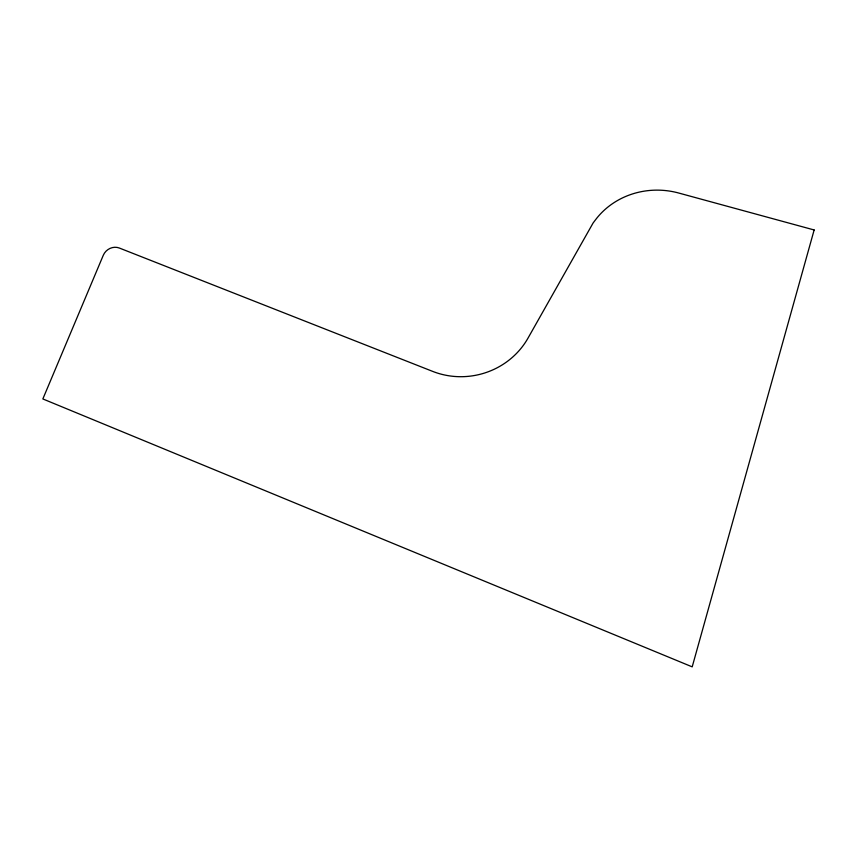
<?xml version="1.0" encoding="UTF-8"?>
<svg xmlns="http://www.w3.org/2000/svg" width="857" height="857" viewBox="0 0 857 857"><rect width="100%" height="100%" fill="white"/><g stroke="black" fill="none" stroke-linecap="round" stroke-linejoin="round"><path stroke-width="1.29" d="M814.15 229.965L692.199 666.853L42.85 398.944L103.29 255.268A12.094 10.873 -37.5 0 1 119.327 248.027L432.742 371.413A74.966 71.485 -12.9 0 0 527.976 338.172L593.108 222.981L595.669 219.606A76.659 71.367 7.1 0 1 678.712 193.029L814.15 229.965"/></g></svg>
